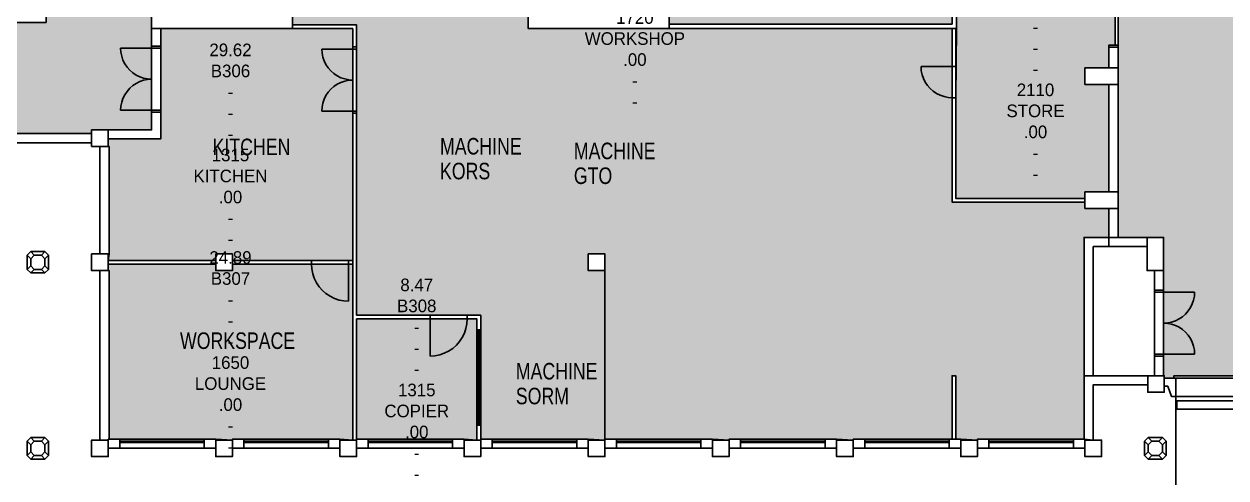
# Model space of a CAD drawing. Extents: x 301721 to 487446, y -38404 to 51035.
# Drawn here: x 316338 to 345377, y -17352 to -6375 of the extents above; entities that cross this region are included whole.
import ezdxf

# ---------------------------------------------------------------- set-up
doc = ezdxf.new("R2010")
doc.units = 0
doc.header["$MEASUREMENT"] = 0
for name, color, linetype in [('DR', 8, 'CONTINUOUS'), ('EXTERNAL_WORKS_P', 14, 'CONTINUOUS'), ('GROS$', 1, 'CONTINUOUS'), ('HL-TMP', 7, 'CONTINUOUS'), ('RM$', 5, 'CONTINUOUS'), ('RM$TXT', 5, 'CONTINUOUS'), ('SHOPFITTING', 4, 'CONTINUOUS'), ('TEXT', 7, 'CONTINUOUS'), ('WA_EXT', 7, 'CONTINUOUS'), ('WN', 4, 'CONTINUOUS')]:
    doc.layers.add(name, color=color, linetype=linetype)

msp = doc.modelspace()

# ---------------------------------------------------------------- hatches: boundary and pattern name
at = {"layer": 'HL-TMP', "linetype": 'Continuous', "true_color": 0xff3366}
h = msp.add_hatch(color=230, dxfattribs=at)
h.paths.add_polyline_path([(324281, -8530), (324281, -6485), (319641, -6485), (319641, -8510), (319641, -9155), (318371, -9155), (318371, -9335), (318391, -9335), (318391, -11935), (318371, -12090), (320971, -12090), (320971, -11935), (321371, -11935), (321371, -12090), (324281, -12090)], flags=0)
h.paths.add_polyline_path([(441915, 49165), (440371, 49165), (440371, 46275), (441846, 46275), (441915, 46275)], flags=0)
h.paths.add_polyline_path([(382471, 505), (379781, 505), (379781, -2270), (382471, -2270)], flags=0)
h.paths.add_polyline_path([(382471, -2500), (379781, -2500), (379781, -5265), (380831, -5265), (382471, -5265)], flags=0)
at = {"layer": 'HL-TMP', "linetype": 'Continuous', "true_color": 0xcc3446}
msp.add_hatch(color=242, dxfattribs=at).paths.add_polyline_path([(397291, 34410), (397291, 38665), (393703, 38665), (393703, 38415), (393703, 38165), (391871, 38165), (391871, 38415), (391871, 38665), (391471, 38665), (391471, 39065), (391571, 39065), (391571, 40765), (340771, 40765), (340771, 39065), (340871, 39065), (340871, 38665), (340471, 38665), (340471, 38415), (340471, 38165), (338640, 38165), (338640, 38415), (338640, 38665), (333371, 38665), (332971, 38665), (332971, 39065), (333071, 39065), (333071, 40765), (331021, 40765), (331021, 40615), (331921, 40615), (331921, 40115), (331021, 40115), (331021, 39115), (331921, 39115), (331921, 38615), (331021, 38615), (331021, 35790), (331021, 34665), (331921, 34665), (331921, 34065), (326921, 34065), (326921, 34445), (324246, 34445), (319971, 34445), (319971, 34065), (319371, 34065), (319371, 34445), (318942, 34445), (316871, 34445), (316871, 10615), (317696, 10615), (317696, 10395), (318596, 10395), (318596, 10615), (319421, 10615), (320321, 10615), (324287, 10615), (331021, 10615), (331921, 10615), (331921, 10565), (332971, 10565), (333371, 10565), (337671, 10565), (340471, 10565), (340871, 10565), (340871, 10165), (340691, 10165), (340691, 7565), (340871, 7565), (340871, 7165), (340691, 7165), (340691, 5885), (341971, 5885), (341971, 6065), (342771, 6065), (342771, 5616), (342882, 5623), (342991, 5645), (343096, 5680), (343196, 5729), (343289, 5791), (343372, 5864), (343445, 5948), (343507, 6040), (343556, 6140), (343592, 6245), (343614, 6354), (343621, 6473), (343621, 6765), (343471, 6765), (343471, 7565), (343621, 7565), (343621, 9457), (343614, 9576), (343592, 9685), (343556, 9790), (343507, 9890), (343445, 9982), (343372, 10066), (343289, 10139), (343196, 10201), (343096, 10250), (342999, 10283), (342771, 10313), (342771, 10565), (343056, 10528), (343192, 10481), (343321, 10418), (343441, 10338), (343549, 10243), (343644, 10135), (343724, 10015), (343788, 9886), (343834, 9750), (343862, 9609), (343871, 9465), (343871, 6465), (343862, 6322), (343834, 6180), (343788, 6044), (343724, 5915), (343644, 5795), (343549, 5687), (343441, 5592), (343321, 5512), (343192, 5449), (343056, 5403), (342915, 5375), (342771, 5365), (342771, 3065), (342771, 2665), (342771, 65), (342771, -1835), (342771, -2935), (342771, -4835), (342771, -5335), (342771, -5385), (342771, -6885), (342771, -6935), (342771, -7435), (342771, -7835), (342771, -10435), (342771, -10835), (342771, -11535), (343471, -11535), (343871, -11535), (343871, -12335), (343871, -12857), (343871, -13607), (343871, -14357), (343871, -14407), (343871, -14878), (343887, -14878), (343887, -14935), (344114, -14935), (344114, -14885), (349214, -14885), (349471, -14935), (349471, -12335), (349471, -11235), (349471, -10885), (349471, -10135), (349471, -10135), (349471, -10135), (349471, -10135), (349471, -9385), (349471, -9335), (349471, -7239), (349471, -6489), (349471, -5739), (349471, -5689), (349471, -5495), (349471, 725), (349871, 725), (350466, 725), (351216, 725), (351216, 725), (351216, 725), (351216, 725), (351966, 725), (352016, 725), (352561, 725), (352781, 725), (353376, 725), (354126, 725), (354876, 725), (354926, 725), (355471, 725), (355871, 725), (356466, 725), (357216, 725), (357407, 725), (357902, 725), (357966, 725), (358016, 725), (358561, 725), (358781, 725), (358831, 725), (358831, 615), (359631, 615), (359631, 725), (359681, 725), (361041, 725), (361091, 725), (361091, 615), (361891, 615), (361891, 725), (361941, 725), (364781, 725), (364831, 725), (365321, 725), (365371, 725), (366971, 725), (367021, 725), (367511, 725), (367561, 725), (368471, 725), (368471, 505), (369491, 505), (369491, 725), (370401, 725), (370451, 725), (370451, 615), (371251, 615), (371251, 725), (371301, 725), (372661, 725), (372711, 725), (372711, 615), (373511, 615), (373511, 725), (373561, 725), (373781, 725), (374326, 725), (374376, 725), (374376, 505), (375876, 505), (375876, 725), (375926, 725), (376471, 725), (376871, 725), (377416, 725), (377466, 725), (377466, 505), (378966, 505), (378966, 725), (379016, 725), (379561, 725), (379781, 725), (380676, 725), (380676, 615), (380726, 615), (380726, 505), (381526, 505), (381526, 615), (381576, 725), (382471, 725), (382871, 725), (382871, -5495), (382871, -7330), (382871, -7775), (382401, -7775), (380901, -7775), (379781, -7775), (379671, -7775), (379671, -7825), (379561, -7825), (379561, -8625), (379671, -8625), (379781, -8675), (379781, -8995), (379781, -9105), (379831, -9105), (379831, -9225), (380631, -9225), (380631, -9215), (380631, -9105), (380681, -8995), (382871, -8995), (382871, -11235), (382871, -12335), (382871, -14935), (382887, -14935), (383114, -14935), (383114, -14885), (388214, -14885), (388471, -14935), (388871, -14935), (388871, -15025), (390281, -15025), (390281, -16435), (390371, -16435), (390371, -16525), (392971, -16525), (392971, -16435), (393371, -16435), (393371, -16525), (395971, -16525), (395971, -16435), (396371, -16435), (396371, -16525), (398971, -16525), (398971, -16435), (399371, -16435), (399371, -16525), (401971, -16525), (401971, -16435), (402371, -16435), (402371, -16525), (404971, -16525), (404971, -16435), (405371, -16435), (405371, -16525), (407971, -16525), (407971, -16435), (408371, -16435), (408371, -16525), (410971, -16525), (410971, -16435), (411371, -16435), (411371, -16525), (413971, -16525), (413971, -16435), (414061, -16435), (414061, -15025), (415471, -15025), (415471, -14935), (415561, -14935), (415561, -12335), (415471, -12335), (415471, -11935), (415561, -4835), (415471, -4835), (415471, -4435), (415561, -4435), (415561, -1835), (415471, -1835), (415471, -1435), (415561, -1435), (415561, 4165), (415471, 4165), (415471, 4565), (415561, 4565), (415561, 10165), (415471, 10165), (415471, 10565), (415561, 10565), (415561, 16165), (415471, 16165), (415471, 16565), (415471, 16840), (415471, 18965), (412561, 18965), (412561, 22115), (412021, 22115), (412021, 22615), (412561, 22615), (412561, 23123), (412561, 28115), (412021, 28115), (412021, 28615), (412511, 28615), (412511, 30565), (412511, 34165), (412321, 34165), (405421, 34165), (400751, 34165), (400751, 28615), (401321, 28615), (401321, 28115), (400421, 28115), (400421, 28310), (396196, 28310), (396146, 28310), (396146, 28420), (395396, 28420), (394646, 28420), (394646, 28310), (394596, 28310), (390371, 28310), (390371, 28165), (389571, 28165), (389571, 28565), (390007, 28565), (390007, 31837), (391471, 31837), (391471, 32182), (391616, 32182), (391616, 34165), (391471, 34165), (391471, 34565), (391871, 34565), (391871, 34275), (394932, 34275), (395121, 34275), (395121, 34565), (395721, 34565), (395721, 34275), (397291, 34275), (397291, 34431)], flags=16)
at = {"layer": 'HL-TMP', "linetype": 'Continuous', "true_color": 0xcccccc}
h = msp.add_hatch(color=254, dxfattribs=at)
h.paths.add_polyline_path([(341951, -11535), (342551, -11535), (342551, -10835), (341971, -10835), (341971, -10680), (338760, -10680), (338760, -8156), (338760, -6485), (328521, -6485), (328521, -5785), (331811, -5785), (331811, -4885), (331021, -4885), (331021, -4385), (331811, -4385), (331811, -2385), (331811, -1885), (331021, -1885), (331021, -1385), (331811, -1385), (331811, 4115), (331021, 4115), (331021, 4505), (328028, 4505), (320321, 4505), (320321, 4115), (319641, 4115), (319641, 1684), (319641, -1385), (320321, -1385), (320321, -1885), (319641, -1885), (319641, -4385), (320321, -4385), (320321, -4885), (319641, -4885), (319641, -5785), (322821, -5785), (322821, -6395), (324371, -6395), (324371, -8530), (324371, -13415), (326147, -13415), (327371, -13415), (327371, -16415), (329971, -16415), (330371, -16435), (330371, -12335), (329971, -12335), (329971, -11935), (330371, -11935), (330371, -16415), (332971, -16415), (333371, -16435), (333371, -16415), (335971, -16415), (336371, -16435), (336371, -16415), (338760, -16415), (338760, -14878), (338850, -14878), (338850, -16415), (338971, -16415), (339371, -16435), (339371, -16415), (341951, -16415)], flags=0)
h.paths.add_polyline_path([(364561, -2185), (362161, -2185), (362161, -4675), (364561, -4675), (364561, -4175)], flags=0)
h.paths.add_polyline_path([(364561, 505), (362161, 505), (362161, -2085), (364561, -2085)], flags=0)
h.paths.add_polyline_path([(370181, -2185), (367781, -2185), (367781, -4675), (370181, -4675)], flags=0)
h.paths.add_polyline_path([(370181, 505), (368471, 505), (367781, 505), (367781, -2085), (370181, -2085)], flags=0)
at = {"layer": 'HL-TMP', "linetype": 'Continuous', "true_color": 0xcccc66}
h = msp.add_hatch(color=53, dxfattribs=at)
h.paths.add_polyline_path([(327281, -13505), (326147, -13505), (324371, -13505), (324371, -16415), (326971, -16415), (327281, -16435)], flags=0)
h.paths.add_polyline_path([(341971, 65), (342551, 65), (342551, 2665), (333867, 2665), (331921, 2665), (331921, -6375), (338760, -6375), (338760, -4725), (341971, -4725)], flags=0)
at = {"layer": 'HL-TMP', "linetype": 'Continuous', "true_color": 0x99cea6}
h = msp.add_hatch(color=253, dxfattribs=at)
h.paths.add_polyline_path([(342551, -7835), (341971, -7835), (341971, -7435), (342551, -7435), (342551, -6885), (342701, -6885), (342701, -5385), (342551, -5385), (342551, -4835), (341971, -4835), (338870, -4835), (338870, -6485), (338850, -8156), (338850, -10590), (341971, -10590), (341971, -10435), (342551, -10435)], flags=0)
h.paths.add_polyline_path([(319421, -6960), (319421, -6061), (316871, -6061), (316871, -6335), (312921, -6335), (307892, -6335), (306371, -6335), (306371, -9025), (308971, -9025), (308971, -8935), (309371, -8935), (309371, -9025), (311971, -9025), (311971, -8935), (312371, -8935), (312371, -9025), (312644, -9025), (314971, -9025), (314971, -8935), (315371, -8935), (315371, -9025), (317971, -9025), (317971, -8935), (319421, -8935), (319421, -8510)], flags=0)
at = {"layer": 'HL-TMP', "linetype": 'Continuous', "true_color": 0x66cd2f}
msp.add_hatch(color=72, dxfattribs=at).paths.add_polyline_path([(324281, -12180), (321371, -12180), (321371, -12335), (320971, -12335), (320971, -12180), (318371, -12180), (318371, -12335), (318391, -12335), (318391, -16415), (320971, -16415), (321371, -16435), (321371, -16415), (323971, -16415), (324281, -16435)], flags=16)

# ---------------------------------------------------------------- linework, layer by layer
at = {"layer": 'DR'}
for p, q in [((342701, -5385), (342701, -6885)), ((342771, -5385), (342771, -6885)), ((319421, -6960), (318671, -6960)), ((318678, -7058), (318671, -6960)), ((318697, -7154), (318678, -7058)), ((318728, -7247), (318697, -7154)), ((318772, -7335), (318728, -7247)), ((324281, -6980), (323531, -6980)), ((323538, -7078), (323531, -6980)), ((323557, -7174), (323538, -7078)), ((323588, -7267), (323557, -7174)), ((318826, -7416), (318772, -7335)), ((318891, -7490), (318826, -7416)), ((318965, -7555), (318891, -7490)), ((323632, -7355), (323588, -7267)), ((323686, -7436), (323632, -7355)), ((323751, -7510), (323686, -7436)), ((323825, -7575), (323751, -7510)), ((338760, -7406), (338010, -7406)), ((338016, -7503), (338010, -7406)), ((338035, -7600), (338016, -7503)), ((319046, -7609), (318965, -7555)), ((318965, -7865), (319046, -7810)), ((319134, -7653), (319046, -7609)), ((319046, -7810), (319134, -7767)), ((319227, -7684), (319134, -7653)), ((319134, -7767), (319227, -7735)), ((319323, -7703), (319227, -7684)), ((319227, -7735), (319323, -7716)), ((319421, -7710), (319323, -7703)), ((319323, -7716), (319421, -7710)), ((323906, -7629), (323825, -7575)), ((323825, -7885), (323906, -7830)), ((323994, -7673), (323906, -7629)), ((323906, -7830), (323994, -7787)), ((324087, -7704), (323994, -7673)), ((323994, -7787), (324087, -7755)), ((324183, -7723), (324087, -7704)), ((324087, -7755), (324183, -7736)), ((324281, -7730), (324183, -7723)), ((324183, -7736), (324281, -7730)), ((338067, -7693), (338035, -7600)), ((338110, -7781), (338067, -7693)), ((338165, -7862), (338110, -7781)), ((318728, -8173), (318772, -8085)), ((318772, -8085), (318826, -8003)), ((318826, -8003), (318891, -7930)), ((318891, -7930), (318965, -7865)), ((323588, -8193), (323632, -8105)), ((323632, -8105), (323686, -8023)), ((323686, -8023), (323751, -7950)), ((323751, -7950), (323825, -7885)), ((338230, -7936), (338165, -7862)), ((338303, -8001), (338230, -7936)), ((338385, -8055), (338303, -8001)), ((338473, -8098), (338385, -8055)), ((338566, -8130), (338473, -8098)), ((338662, -8149), (338566, -8130)), ((318671, -8460), (318678, -8362)), ((318678, -8362), (318697, -8266)), ((318697, -8266), (318728, -8173)), ((323531, -8480), (323538, -8382)), ((323538, -8382), (323557, -8286)), ((323557, -8286), (323588, -8193)), ((338760, -8156), (338662, -8149)), ((318671, -8460), (319421, -8460)), ((323531, -8480), (324281, -8480)), ((323281, -12090), (323281, -12180)), ((323289, -12297), (323281, -12180)), ((324181, -12180), (324181, -12090)), ((324181, -12180), (324181, -13080)), ((323312, -12413), (323289, -12297)), ((323350, -12524), (323312, -12413)), ((323402, -12630), (323350, -12524)), ((323467, -12728), (323402, -12630)), ((323545, -12816), (323467, -12728)), ((323633, -12894), (323545, -12816)), ((323731, -12959), (323633, -12894)), ((323837, -13011), (323731, -12959)), ((323948, -13049), (323837, -13011)), ((324064, -13072), (323948, -13049)), ((343871, -12857), (344621, -12857)), ((344564, -13144), (344596, -13051)), ((344596, -13051), (344615, -12955)), ((344615, -12955), (344621, -12857)), ((324181, -13080), (324064, -13072)), ((344402, -13387), (344466, -13313)), ((344466, -13313), (344521, -13232)), ((344521, -13232), (344564, -13144)), ((326147, -13505), (326147, -14405)), ((327039, -13622), (327016, -13738)), ((327047, -13505), (327039, -13622)), ((343871, -13607), (343969, -13600)), ((343969, -13613), (343871, -13607)), ((343969, -13600), (344065, -13581)), ((344065, -13632), (343969, -13613)), ((344065, -13581), (344158, -13550)), ((344158, -13664), (344065, -13632)), ((344158, -13550), (344246, -13506)), ((344246, -13506), (344328, -13452)), ((344328, -13452), (344402, -13387)), ((326979, -13849), (326926, -13955)), ((327016, -13738), (326979, -13849)), ((344246, -13707), (344158, -13664)), ((344328, -13762), (344246, -13707)), ((344402, -13826), (344328, -13762)), ((344466, -13900), (344402, -13826)), ((344521, -13982), (344466, -13900)), ((326695, -14219), (326597, -14284)), ((326783, -14141), (326695, -14219)), ((326861, -14053), (326783, -14141)), ((326926, -13955), (326861, -14053)), ((344564, -14070), (344521, -13982)), ((344596, -14163), (344564, -14070)), ((344615, -14259), (344596, -14163)), ((326265, -14397), (326147, -14405)), ((326380, -14374), (326265, -14397)), ((326491, -14336), (326380, -14374)), ((326597, -14284), (326491, -14336)), ((344621, -14357), (343871, -14357)), ((344621, -14357), (344615, -14259)), ((344189, -15485), (349139, -15485))]:
    msp.add_line(p, q, dxfattribs=at)
for points in [[(319641, -6960), (319421, -6960), (319421, -6910), (319641, -6910), (319641, -6960)], [(324371, -6980), (324281, -6980), (324281, -6930), (324371, -6930), (324371, -6980)], [(342551, -6935), (342771, -6935), (342771, -6885), (342551, -6885), (342551, -6935)], [(319641, -8510), (319421, -8510), (319421, -8460), (319641, -8460), (319641, -8510)], [(324371, -8530), (324281, -8530), (324281, -8480), (324371, -8480), (324371, -8530)], [(343651, -12857), (343871, -12857), (343871, -12807), (343651, -12807), (343651, -12857)], [(343651, -14407), (343871, -14407), (343871, -14357), (343651, -14357), (343651, -14407)], [(343887, -14935), (343887, -15135), (343971, -15135), (344064, -15385), (344164, -15385), (344164, -14935), (343887, -14935)], [(349214, -14935), (349214, -14885), (344114, -14885), (344114, -14935)], [(349164, -15385), (349164, -15485), (349139, -15485), (349139, -15685), (344189, -15685), (344189, -15485), (344164, -15485), (344164, -15385)]]:
    msp.add_lwpolyline(points, dxfattribs=at)
at = {"layer": 'EXTERNAL_WORKS_P'}
msp.add_line((344164, -15485), (344164, -26055), dxfattribs=at)
at = {"layer": 'GROS$', "linetype": 'Continuous', "flags": 128}
for points in [[(328521, -5785), (328521, -6485), (338760, -6485), (338760, -8156), (338850, -8156), (338850, -6485), (338870, -6485), (338870, -4835)], [(342701, -5385), (342701, -6885), (342551, -6885), (342551, -7435), (341971, -7435), (341971, -7835), (342551, -7835), (342551, -10435), (341971, -10435), (341971, -10590), (338850, -10590), (338850, -8156), (338760, -8156), (338760, -10680), (341971, -10680), (341971, -10835), (342551, -10835), (342551, -11535), (341951, -11535), (341951, -16415), (339371, -16415), (339371, -16435), (338971, -16435), (338971, -16415), (338850, -16415), (338850, -14878), (338760, -14878), (338760, -16415), (336371, -16415), (336371, -16435), (335971, -16435), (335971, -16415), (333371, -16415), (333371, -16435), (332971, -16435), (332971, -16415), (330371, -16415), (330371, -11935), (329971, -11935), (329971, -12335), (330371, -12335), (330371, -16415), (330371, -16435), (329971, -16435), (329971, -16415), (327371, -16415), (327371, -13415), (326147, -13415), (326147, -13505), (327281, -13505), (327281, -16435), (326971, -16435), (326971, -16415), (324371, -16415), (324371, -13505), (326147, -13505), (326147, -13415), (324371, -13415), (324371, -8530), (324281, -8530), (324281, -12090), (321371, -12090), (321371, -12180), (324281, -12180), (324281, -16435), (323971, -16435), (323971, -16415), (321371, -16415), (321371, -16435), (320971, -16435), (320971, -16415), (318391, -16415), (318391, -12335), (318371, -12335), (318371, -12180), (320971, -12180), (320971, -12335), (321371, -12335), (321371, -12180), (321371, -12090), (321371, -11935), (320971, -11935), (320971, -12090), (318371, -12090), (318371, -11935), (318391, -11935), (318391, -9335), (318371, -9335), (318371, -9155), (319641, -9155), (319641, -8510), (319421, -8510), (319421, -8935), (317971, -8935), (317971, -9025), (315371, -9025)], [(349471, -14935), (343887, -14935), (343887, -14878), (343871, -14878), (343871, -12335), (343651, -12335), (343651, -14878), (342171, -14878), (342171, -11755), (343471, -11755), (343471, -12335), (343651, -12335), (343871, -12335), (343871, -11535), (342771, -11535), (342771, -5385)], [(319421, -6061), (319421, -6960), (319421, -8510), (319641, -8510), (319641, -6485), (324281, -6485), (324281, -8530), (324371, -8530), (324371, -6395), (322821, -6395), (322821, -5785)], [(315371, -9245), (317971, -9245), (317971, -9335), (318171, -9335), (318171, -11935), (317971, -11935), (317971, -12335), (318171, -12335), (318171, -16435), (317971, -16435), (317971, -16835), (318371, -16835), (318371, -16635), (320971, -16635), (320971, -16835), (321371, -16835), (321371, -16635), (323971, -16635), (323971, -16835), (324371, -16835), (324371, -16635), (326971, -16635), (326971, -16835), (327371, -16835), (327371, -16635), (329971, -16635), (329971, -16835), (330371, -16835), (330371, -16635), (332971, -16635), (332971, -16835), (333371, -16835), (333371, -16635), (335971, -16635), (335971, -16835), (336371, -16835), (336371, -16635), (338971, -16635), (338971, -16835), (339371, -16835), (339371, -16635), (341971, -16635), (341971, -16835), (342371, -16835), (342371, -16435), (342171, -16435), (342171, -15098), (343487, -15098), (343487, -15278), (343887, -15278), (343887, -15135), (343971, -15135), (344064, -15385), (349264, -15385)]]:
    msp.add_lwpolyline(points, dxfattribs=at)
at = {"layer": 'RM$', "linetype": 'Continuous', "flags": 128}
for points in [[(342551, -7835), (341971, -7835), (341971, -7435), (342551, -7435), (342551, -6885), (342701, -6885), (342701, -5385), (342551, -5385), (342551, -4835), (341971, -4835), (338870, -4835), (338870, -6485), (338850, -8156), (338850, -10590), (341971, -10590), (341971, -10435), (342551, -10435)], [(324281, -8530), (324281, -6485), (319641, -6485), (319641, -8510), (319641, -9155), (318371, -9155), (318371, -9335), (318391, -9335), (318391, -11935), (318371, -12090), (320971, -12090), (320971, -11935), (321371, -11935), (321371, -12090), (324281, -12090)], [(324281, -12180), (321371, -12180), (321371, -12335), (320971, -12335), (320971, -12180), (318371, -12180), (318371, -12335), (318391, -12335), (318391, -16415), (320971, -16415), (321371, -16435), (321371, -16415), (323971, -16415), (324281, -16435)], [(327281, -13505), (326147, -13505), (324371, -13505), (324371, -16415), (326971, -16415), (327281, -16435)]]:
    msp.add_lwpolyline(points, close=True, dxfattribs=at)
for points in [[(342771, -5385), (342771, -6885), (342771, -6935), (342771, -7435), (342771, -7835), (342771, -10435), (342771, -10835), (342771, -11535), (343471, -11535), (343871, -11535), (343871, -12335), (343871, -12857), (343871, -13607), (343871, -13607), (343871, -13607), (343871, -13607), (343871, -13607), (343871, -13607), (343871, -13607), (343871, -13607), (343871, -13607), (343871, -13607), (343871, -13607), (343871, -13607), (343871, -13607), (343871, -13607), (343871, -13607), (343871, -13607), (343871, -13607), (343871, -13607), (343871, -13607), (343871, -13607), (343871, -13607), (343871, -13607), (343871, -13607), (343871, -14357), (343871, -14407), (343871, -14878), (343887, -14878), (343887, -14935), (344114, -14935), (344114, -14885), (349214, -14885)], [(322821, -5785), (322821, -6395), (324371, -6395), (324371, -8530), (324371, -13415), (326147, -13415), (327371, -13415), (327371, -16415), (329971, -16415), (330371, -16435), (330371, -12335), (329971, -12335), (329971, -11935), (330371, -11935), (330371, -16415), (332971, -16415), (333371, -16435), (333371, -16415), (335971, -16415), (336371, -16435), (336371, -16415), (338760, -16415), (338760, -14878), (338850, -14878), (338850, -16415), (338971, -16415), (339371, -16435), (339371, -16415), (341951, -16415), (341951, -11535), (342551, -11535), (342551, -10835), (341971, -10835), (341971, -10680), (338760, -10680), (338760, -8156), (338760, -6485), (328521, -6485), (328521, -5785)], [(315371, -9025), (317971, -9025), (317971, -8935), (319421, -8935), (319421, -8510), (319421, -6960), (319421, -6061), (316871, -6061), (316871, -6335), (312921, -6335)]]:
    msp.add_lwpolyline(points, dxfattribs=at)
at = {"layer": 'SHOPFITTING', "ltscale": 500}
for p, q in [((338760, -6485), (338760, -7406)), ((338850, -6485), (338850, -7406)), ((338760, -8156), (338760, -10680)), ((338850, -8156), (338850, -10590)), ((338760, -14878), (338760, -16415)), ((338850, -14878), (338850, -16415))]:
    msp.add_line(p, q, dxfattribs=at)
at = {"layer": 'SHOPFITTING', "linetype": 'Continuous'}
for p, q in [((338760, -7406), (338850, -7406)), ((338760, -8156), (338850, -8156)), ((341971, -10680), (338760, -10680)), ((341971, -10590), (338850, -10590)), ((338850, -14878), (338760, -14878))]:
    msp.add_line(p, q, dxfattribs=at)
at = {"layer": 'WA_EXT'}
for p, q in [((338760, -6375), (338760, -4725)), ((338870, -6485), (338870, -4835)), ((331921, -6485), (331921, -6375)), ((331921, -6375), (338760, -6375)), ((319421, -6485), (319421, -6910)), ((319421, -6485), (319641, -6485)), ((319641, -6485), (319641, -6910)), ((322821, -6485), (322821, -6395)), ((322821, -6395), (324371, -6395)), ((322821, -6485), (324281, -6485)), ((324281, -6485), (324281, -6930)), ((324371, -6395), (324371, -6930)), ((331921, -6485), (338870, -6485)), ((319641, -6910), (319421, -6910)), ((324281, -6930), (324371, -6930)), ((342551, -6935), (342551, -7435)), ((342771, -6935), (342551, -6935)), ((342771, -6935), (342771, -7435)), ((341971, -7545), (341971, -7435)), ((341971, -7835), (341971, -7435)), ((341971, -7435), (342771, -7435)), ((342771, -7435), (342551, -7435)), ((342771, -7435), (342771, -7835)), ((341971, -7835), (342771, -7835)), ((342551, -7835), (342551, -10435)), ((342551, -7835), (342771, -7835)), ((342771, -7835), (342771, -10435)), ((319641, -8510), (319421, -8510)), ((319421, -8510), (319421, -8935)), ((319641, -8510), (319641, -9155)), ((324281, -8530), (324371, -8530)), ((324281, -8530), (324281, -16435)), ((324371, -8530), (324371, -13415)), ((318371, -8935), (319421, -8935)), ((318371, -9155), (318371, -8935)), ((318371, -9155), (319641, -9155)), ((318171, -11935), (318171, -9335)), ((318171, -9335), (318391, -9335)), ((318391, -11935), (318391, -9335)), ((341971, -10835), (341971, -10435)), ((341971, -10435), (342771, -10435)), ((342551, -10435), (342771, -10435)), ((342771, -10435), (342771, -10835)), ((341971, -10835), (342771, -10835)), ((342551, -10835), (342551, -11755)), ((342551, -10835), (342771, -10835)), ((342771, -10835), (342771, -11535)), ((342771, -11535), (343471, -11535)), ((343471, -11755), (343471, -11535)), ((343871, -11535), (343471, -11535)), ((343471, -12335), (343471, -11535)), ((343871, -12335), (343871, -11535)), ((316413, -11963), (316499, -11877)), ((316585, -11963), (316499, -11877)), ((316499, -11877), (316671, -11877)), ((316844, -11877), (316671, -11877)), ((316757, -11963), (316844, -11877)), ((316930, -11963), (316844, -11877)), ((343471, -11755), (342551, -11755)), ((316499, -12049), (316413, -11963)), ((316413, -11963), (316413, -12135)), ((316413, -12307), (316413, -12135)), ((316499, -12049), (316585, -11963)), ((316499, -12135), (316499, -12049)), ((316499, -12221), (316499, -12135)), ((316671, -11963), (316585, -11963)), ((316757, -11963), (316671, -11963)), ((316757, -11963), (316844, -12049)), ((316844, -12049), (316930, -11963)), ((316844, -12135), (316844, -12049)), ((316844, -12135), (316844, -12221)), ((316930, -11963), (316930, -12135)), ((316930, -12307), (316930, -12135)), ((318171, -11935), (318391, -11935)), ((320971, -12090), (318391, -12090)), ((320971, -12180), (318391, -12180)), ((321371, -12090), (323281, -12090)), ((321371, -12180), (323281, -12180)), ((324181, -12090), (324281, -12090)), ((324181, -12180), (324281, -12180)), ((316499, -12221), (316413, -12307)), ((316413, -12307), (316499, -12393)), ((316585, -12307), (316499, -12221)), ((316585, -12307), (316499, -12393)), ((316499, -12393), (316671, -12393)), ((316671, -12307), (316585, -12307)), ((316671, -12307), (316757, -12307)), ((316844, -12393), (316671, -12393)), ((316844, -12221), (316757, -12307)), ((316757, -12307), (316844, -12393)), ((316844, -12221), (316930, -12307)), ((316930, -12307), (316844, -12393)), ((318171, -16435), (318171, -12335)), ((318171, -12335), (318391, -12335)), ((318391, -16415), (318391, -12335)), ((321126, -12335), (321216, -12335)), ((343471, -12335), (343871, -12335)), ((343651, -12335), (343651, -12857)), ((343651, -12335), (343871, -12335)), ((343871, -12335), (343871, -12857)), ((343871, -12807), (343651, -12807)), ((326147, -13415), (324371, -13415)), ((324371, -13505), (324371, -16435)), ((326147, -13505), (324371, -13505)), ((326147, -13505), (326147, -13415)), ((327047, -13415), (327047, -13505)), ((327281, -13415), (327047, -13415)), ((327281, -13505), (327047, -13505)), ((327281, -16435), (327281, -13505)), ((327371, -16435), (327371, -13415)), ((343651, -14357), (343651, -14878)), ((343871, -14407), (343651, -14407)), ((343871, -14357), (343871, -14878)), ((343487, -14878), (341951, -14878)), ((341951, -16415), (341951, -14878)), ((342171, -16435), (342171, -15098)), ((343487, -15098), (342171, -15098)), ((343487, -15098), (343487, -14878)), ((343651, -14878), (343871, -14878)), ((316413, -16463), (316499, -16377)), ((316499, -16549), (316413, -16463)), ((316413, -16463), (316413, -16635)), ((316585, -16463), (316499, -16377)), ((316499, -16377), (316671, -16377)), ((316499, -16549), (316585, -16463)), ((316499, -16635), (316499, -16549)), ((316671, -16463), (316585, -16463)), ((316844, -16377), (316671, -16377)), ((316757, -16463), (316671, -16463)), ((316757, -16463), (316844, -16377)), ((316757, -16463), (316844, -16549)), ((316930, -16463), (316844, -16377)), ((316844, -16549), (316930, -16463)), ((316844, -16635), (316844, -16549)), ((316930, -16463), (316930, -16635)), ((318171, -16435), (318371, -16435)), ((320971, -16415), (318371, -16415)), ((318371, -16415), (318371, -16635)), ((318649, -16415), (318649, -16635)), ((320693, -16415), (320693, -16635)), ((320971, -16635), (320971, -16415)), ((321216, -16435), (321126, -16435)), ((323971, -16415), (321371, -16415)), ((321371, -16415), (321371, -16635)), ((321649, -16415), (321649, -16635)), ((323693, -16415), (323693, -16635)), ((323971, -16635), (323971, -16415)), ((324281, -16435), (324371, -16435)), ((326971, -16415), (324371, -16415)), ((324371, -16415), (324371, -16635)), ((324649, -16415), (324649, -16635)), ((326693, -16415), (326693, -16635)), ((326971, -16635), (326971, -16415)), ((327371, -16435), (327281, -16435)), ((329971, -16415), (327371, -16415)), ((327371, -16415), (327371, -16635)), ((327649, -16415), (327649, -16635)), ((329693, -16415), (329693, -16635)), ((329971, -16635), (329971, -16415)), ((332971, -16415), (330371, -16415)), ((330371, -16415), (330371, -16635)), ((330649, -16415), (330649, -16635)), ((332693, -16415), (332693, -16635)), ((332971, -16635), (332971, -16415)), ((335971, -16415), (333371, -16415)), ((333371, -16415), (333371, -16635)), ((333649, -16415), (333649, -16635)), ((335693, -16415), (335693, -16635)), ((335971, -16635), (335971, -16415)), ((338971, -16415), (336371, -16415)), ((336371, -16415), (336371, -16635)), ((336649, -16415), (336649, -16635)), ((338693, -16415), (338693, -16635)), ((338971, -16635), (338971, -16415)), ((341971, -16415), (339371, -16415)), ((339371, -16415), (339371, -16635)), ((339649, -16415), (339649, -16635)), ((341693, -16415), (341693, -16635)), ((341951, -16415), (342171, -16435)), ((341971, -16635), (341971, -16415)), ((343413, -16463), (343499, -16377)), ((343499, -16549), (343413, -16463)), ((343413, -16463), (343413, -16635)), ((343585, -16463), (343499, -16377)), ((343499, -16377), (343671, -16377)), ((343499, -16549), (343585, -16463)), ((343499, -16635), (343499, -16549)), ((343671, -16463), (343585, -16463)), ((343844, -16377), (343671, -16377)), ((343757, -16463), (343671, -16463)), ((343757, -16463), (343844, -16377)), ((343757, -16463), (343844, -16549)), ((343930, -16463), (343844, -16377)), ((343844, -16549), (343930, -16463)), ((343844, -16635), (343844, -16549)), ((343930, -16463), (343930, -16635)), ((316413, -16807), (316413, -16635)), ((316499, -16721), (316413, -16807)), ((316413, -16807), (316499, -16893)), ((316499, -16721), (316499, -16635)), ((316585, -16807), (316499, -16721)), ((316585, -16807), (316499, -16893)), ((316671, -16807), (316585, -16807)), ((316671, -16807), (316757, -16807)), ((316844, -16721), (316757, -16807)), ((316757, -16807), (316844, -16893)), ((316844, -16635), (316844, -16721)), ((316844, -16721), (316930, -16807)), ((316930, -16807), (316844, -16893)), ((316930, -16807), (316930, -16635)), ((320971, -16635), (318371, -16635)), ((323971, -16635), (321371, -16635)), ((326971, -16635), (324371, -16635)), ((329971, -16635), (327371, -16635)), ((332971, -16635), (330371, -16635)), ((335971, -16635), (333371, -16635)), ((338971, -16635), (336371, -16635)), ((341971, -16635), (339371, -16635)), ((343413, -16807), (343413, -16635)), ((343499, -16721), (343413, -16807)), ((343413, -16807), (343499, -16893)), ((343499, -16721), (343499, -16635)), ((343585, -16807), (343499, -16721)), ((343585, -16807), (343499, -16893)), ((343671, -16807), (343585, -16807)), ((343671, -16807), (343757, -16807)), ((343844, -16721), (343757, -16807)), ((343757, -16807), (343844, -16893)), ((343844, -16635), (343844, -16721)), ((343844, -16721), (343930, -16807)), ((343930, -16807), (343844, -16893)), ((343930, -16807), (343930, -16635)), ((316499, -16893), (316671, -16893)), ((316844, -16893), (316671, -16893)), ((343499, -16893), (343671, -16893)), ((343844, -16893), (343671, -16893))]:
    msp.add_line(p, q, dxfattribs=at)
at = {"layer": 'WA_EXT', "linetype": 'Continuous'}
for p, q in [((315371, -9025), (317971, -9025)), ((315371, -9245), (317971, -9245)), ((341951, -14878), (341951, -11535)), ((342771, -11535), (341951, -11535)), ((342771, -11755), (342171, -11755)), ((342171, -14878), (342171, -11755))]:
    msp.add_line(p, q, dxfattribs=at)
at = {"layer": 'WA_EXT'}
for points in [[(319421, -5785), (322821, -5785), (322821, -6485), (319421, -6485), (319421, -5785)], [(331921, -6485), (328521, -6485), (328521, -5785), (331921, -5785), (331921, -6485)], [(318371, -9335), (317971, -9335), (317971, -8935), (318371, -8935), (318371, -9335)], [(318371, -12335), (317971, -12335), (317971, -11935), (318371, -11935), (318371, -12335)], [(321371, -12335), (320971, -12335), (320971, -11935), (321371, -11935), (321371, -12335)], [(330371, -12335), (329971, -12335), (329971, -11935), (330371, -11935), (330371, -12335)], [(343887, -15278), (343487, -15278), (343487, -14878), (343887, -14878), (343887, -15278)], [(318371, -16835), (317971, -16835), (317971, -16435), (318371, -16435), (318371, -16835)], [(318391, -16415), (318371, -16415), (318371, -16435)], [(321371, -16835), (320971, -16835), (320971, -16435), (321371, -16435), (321371, -16835)], [(324371, -16835), (323971, -16835), (323971, -16435), (324371, -16435), (324371, -16835)], [(327371, -16835), (326971, -16835), (326971, -16435), (327371, -16435), (327371, -16835)], [(330371, -16835), (329971, -16835), (329971, -16435), (330371, -16435), (330371, -16835)], [(333371, -16835), (332971, -16835), (332971, -16435), (333371, -16435), (333371, -16835)], [(336371, -16835), (335971, -16835), (335971, -16435), (336371, -16435), (336371, -16835)], [(339371, -16835), (338971, -16835), (338971, -16435), (339371, -16435), (339371, -16835)], [(342371, -16835), (341971, -16835), (341971, -16435), (342371, -16435), (342371, -16835)]]:
    msp.add_lwpolyline(points, dxfattribs=at)
at = {"layer": 'WN', "linetype": 'Continuous'}
for p, q in [((327281, -13771), (327371, -13771)), ((327281, -13771), (327281, -16078)), ((327312, -13771), (327312, -16078)), ((327341, -13771), (327341, -16078)), ((327371, -13771), (327371, -16078)), ((327281, -16078), (327371, -16078))]:
    msp.add_line(p, q, dxfattribs=at)
at = {"layer": 'WN'}
for p, q in [((318679, -16495), (318679, -16465)), ((320663, -16495), (320663, -16465)), ((321679, -16495), (321679, -16465)), ((323663, -16495), (323663, -16465)), ((324679, -16495), (324679, -16465)), ((326663, -16495), (326663, -16465)), ((327679, -16495), (327679, -16465)), ((329663, -16495), (329663, -16465)), ((330679, -16495), (330679, -16465)), ((332663, -16495), (332663, -16465)), ((333679, -16495), (333679, -16465)), ((335663, -16495), (335663, -16465)), ((336679, -16495), (336679, -16465)), ((338663, -16495), (338663, -16465)), ((339679, -16495), (339679, -16465)), ((341663, -16495), (341663, -16465))]:
    msp.add_line(p, q, dxfattribs=at)
for points in [[(320693, -16495), (318649, -16495), (318649, -16465), (320693, -16465), (320693, -16495)], [(323693, -16495), (321649, -16495), (321649, -16465), (323693, -16465), (323693, -16495)], [(326693, -16495), (324649, -16495), (324649, -16465), (326693, -16465), (326693, -16495)], [(329693, -16495), (327649, -16495), (327649, -16465), (329693, -16465), (329693, -16495)], [(332693, -16495), (330649, -16495), (330649, -16465), (332693, -16465), (332693, -16495)], [(335693, -16495), (333649, -16495), (333649, -16465), (335693, -16465), (335693, -16495)], [(338693, -16495), (336649, -16495), (336649, -16465), (338693, -16465), (338693, -16495)], [(341693, -16495), (339649, -16495), (339649, -16465), (341693, -16465), (341693, -16495)]]:
    msp.add_lwpolyline(points, dxfattribs=at)

# ---------------------------------------------------------------- texts
at = {"layer": 'RM$TXT', "linetype": 'Continuous', "char_height": 304.8, "attachment_point": 8}
for s, insert in [('279.36^M^JB309^M^J-^M^J-^M^J-^M^J1720^M^JWORKSHOP^M^J.00^M^J-^M^J-^M^J', (331096, -8403)), ('21.16^M^JB310^M^J-^M^J-^M^J-^M^J2110^M^JSTORE^M^J.00^M^J-^M^J-^M^J', (340776, -10151)), ('29.62^M^JB306^M^J-^M^J-^M^J-^M^J1315^M^JKITCHEN^M^J.00^M^J-^M^J-^M^J', (321326, -11726)), ('24.89^M^JB307^M^J-^M^J-^M^J-^M^J1650^M^JLOUNGE^M^J.00^M^J-^M^J-^M^J', (321326, -16746)), ('8.47^M^JB308^M^J-^M^J-^M^J-^M^J1315^M^JCOPIER^M^J.00^M^J-^M^J-^M^J', (325826, -17408))]:
    msp.add_mtext(s, dxfattribs=dict(at, insert=insert))
at = {"layer": 'TEXT', "width": 0.8}
for s, p in [('KITCHEN', (320895, -9546)), ('MACHINE', (326388, -9530)), ('MACHINE', (329622, -9643)), ('KORS', (326388, -10130)), ('GTO', (329622, -10243)), ('WORKSPACE', (320106, -14232)), ('MACHINE', (328220, -14970)), ('SORM', (328220, -15570))]:
    msp.add_text(s, height=400, dxfattribs=at).set_placement(p)

doc.saveas('drawing.dxf')
